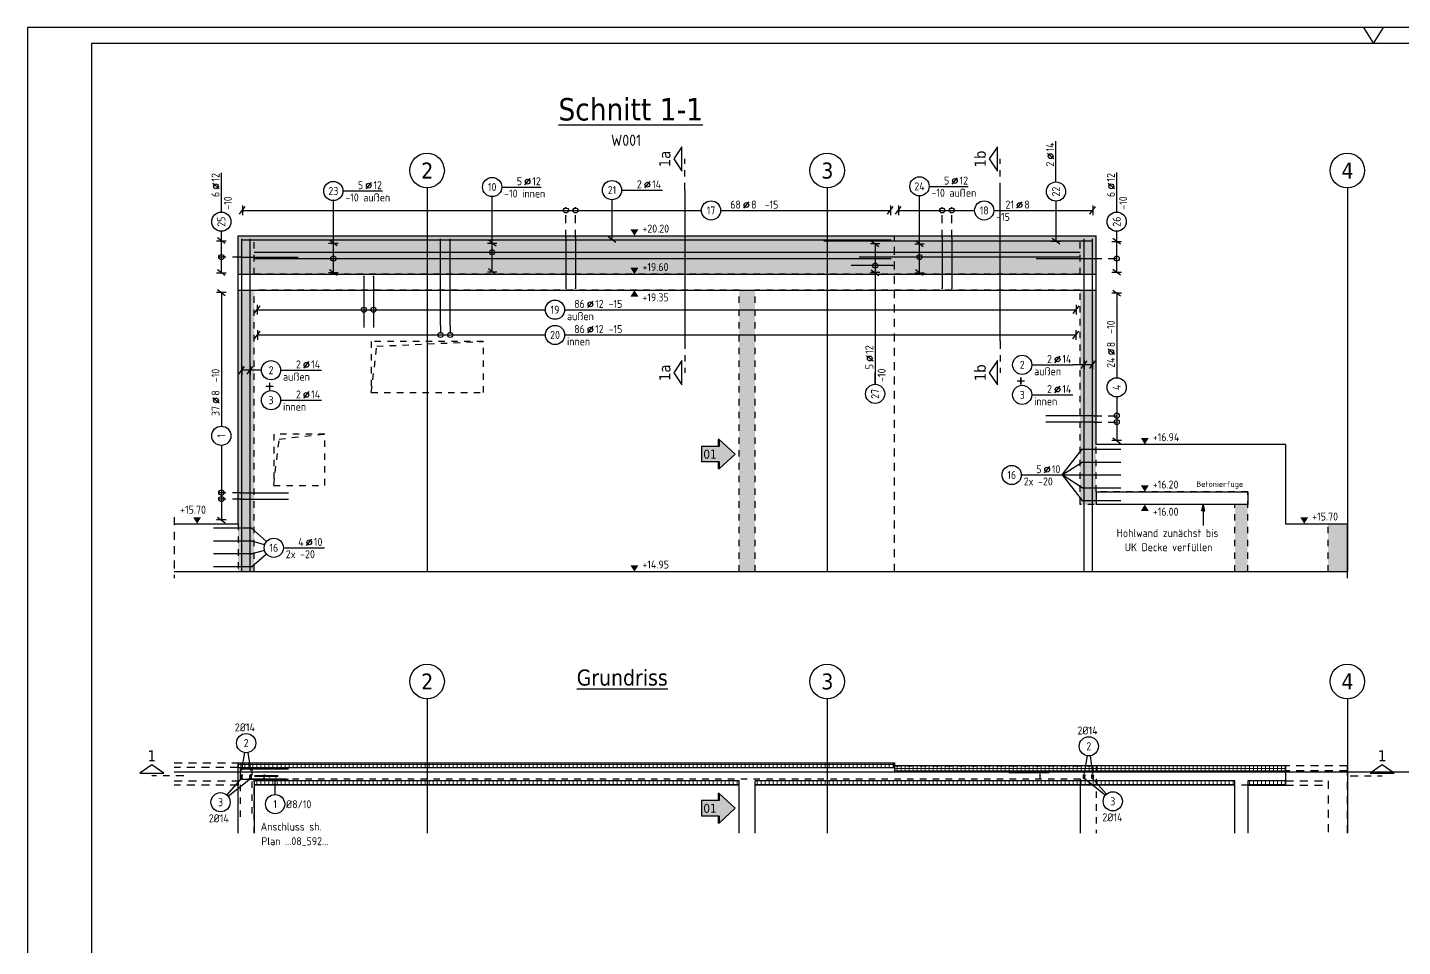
# Model space of a CAD drawing. Extents: x 0 to 58.7, y -9.4 to 29.7.
# Drawn here: x 0 to 21.48, y 15.34 to 29.7 of the extents above; entities that cross this region are included whole.
import ezdxf
from ezdxf.enums import TextEntityAlignment as Align

# ---------------------------------------------------------------- set-up
doc = ezdxf.new("R2010")
doc.units = 0
doc.header["$LTSCALE"] = 0.5
for name, pattern in [('AUSGEZOGEN', [1000.01, 1000, 0.01]), ('DASHDOTSMALL', [1.05, 0.5, -0.25, 0.05, -0.25]), ('DOT', [0.175, 0.05, -0.125]), ('HIDDEN', [0.375, 0.25, -0.125]), ('HIDDEN2', [0.187, 0.125, -0.062]), ('PUNKT', [0.175, 0.05, -0.125]), ('STRICHPUNKT2', [0.55, 0.25, -0.125, 0.05, -0.125]), ('VERDECKT', [0.375, 0.25, -0.125])]:
    doc.linetypes.add(name, pattern=pattern)
for name, color, linetype in [('ACHSEN', 7, 'Continuous'), ('AFU', 7, 'Continuous'), ('BETON', 7, 'Continuous'), ('DRUEBER', 7, 'Continuous'), ('grau_dunkel', 7, 'Continuous'), ('grau_hell', 7, 'Continuous'), ('HILFE', 7, 'Continuous'), ('index', 7, 'Continuous'), ('koten', 7, 'Continuous'), ('OBJEKT', 7, 'Continuous'), ('RAHMEN', 7, 'Continuous'), ('RND', 7, 'Continuous'), ('SCHNITTE', 7, 'Continuous'), ('SFP_Achsen', 7, 'Continuous'), ('TEXT', 7, 'Continuous'), ('VERDECKT', 7, 'Continuous'), ('WBZ', 7, 'Continuous')]:
    doc.layers.add(name, color=color, linetype=linetype)
doc.layers.add('NOPLOT', color=7, linetype='Continuous', plot=False)
doc.layers.add('zila_01_rb_02_stb-fertig_05_schraff', color=144, linetype='Continuous', lineweight=9)
doc.styles.add('helv', font='tahoma.ttf')
doc.styles.add('txt', font='isocp.shx')
doc.linetypes.add('AFU_50K', pattern='A,0.15,["/",Standard,S=0.2,R=0,X=-0.01,Y=-0.1],0.07,["/",Standard,S=0.2,R=0,X=-0.01,Y=-0.1],0.15', length=0.37)
doc.linetypes.add('AFU_50L', pattern='A,0.75,["/",Standard,S=0.2,R=0,X=-0.01,Y=-0.1],0.07,["/",Standard,S=0.2,R=0,X=-0.01,Y=-0.1],0.75', length=1.57)
pattern_1 = [(270, (-39.47793, 96.74467), (0.0625, -3e-17), []), (360, (-39.47793, 96.74467), (3e-17, 0.0625), [])]

# ---------------------------------------------------------------- blocks, each defined once
blk = doc.blocks.new('okrd_o')
at = {"layer": 'koten', "color": 7, "linetype": 'Continuous'}
blk.add_solid([(-0.125, 0.202), (0.125, 0.202), (0, 0)], dxfattribs=at)
at = {"layer": 'koten', "style": 'txt'}
blk.add_attdef('OKRD', (0.25, 0.1), '', height=0.25, dxfattribs=at)
blk = doc.blocks.new('okrd_u')
at = {"layer": 'koten', "color": 7, "linetype": 'Continuous'}
blk.add_solid([(-0.125, -0.202), (0.125, -0.202), (0, 0)], dxfattribs=at)
at = {"layer": 'koten', "style": 'txt'}
blk.add_attdef('OKRD', (0.25, -0.35), '', height=0.25, dxfattribs=at)
blk = doc.blocks.new('SCHN-2')
at = {"layer": 'SCHNITTE', "color": 6, "linetype": 'Continuous'}
blk.add_lwpolyline([(0.378, 0.088), (0, 0.34), (-0.378, 0.088)], close=True, dxfattribs=at)
at = {"layer": 'SCHNITTE', "color": 1, "linetype": 'DASHDOTSMALL', "style": 'helv'}
blk.add_attdef('SCHN-2', text='', height=0.35, dxfattribs=at).set_placement((0, 0.45), align=Align.CENTER)
blk = doc.blocks.new('lei_gre')
at = {"layer": 'RND', "color": 7, "linetype": 'Continuous'}
for p, q in [((-0.09, -0.12), (0.09, 0.12)), ((0, 0.15), (0, -0.15))]:
    blk.add_line(p, q, dxfattribs=at)
blk = doc.blocks.new('RND_LEI')
at = {"layer": 'RND', "color": 7, "linetype": 'Continuous'}
blk.add_line((1.022, 0.066), (1.19, 0.27), dxfattribs=at)
for centre, radius in [((0, 0), 0.3), ((1.106, 0.168), 0.075)]:
    blk.add_circle(centre, radius, dxfattribs=at)
at = {"layer": 'RND', "color": 7, "linetype": 'Continuous', "style": 'txt'}
blk.add_attdef('POSL', text='', height=0.25, dxfattribs=at).set_placement((0, 0), align=Align.MIDDLE)
blk.add_attdef('ANZ', text='', height=0.25, dxfattribs=at).set_placement((0.931, 0.057), align=Align.RIGHT)
for tag, p in [('DUM', (1.253, 0.057)), ('ABSTD', (1.674, 0.057)), ('POSTXT', (0.374, -0.327))]:
    blk.add_attdef(tag, p, '', height=0.25, dxfattribs=at)
blk = doc.blocks.new('RND_HIN')
at = {"layer": 'RND', "color": 7, "linetype": 'Continuous'}
blk.add_circle((0, 0), 0.3, dxfattribs=at)
at = {"layer": 'RND', "color": 7, "linetype": 'Continuous', "style": 'txt'}
blk.add_attdef('POSI', text='', height=0.25, dxfattribs=at).set_placement((0, 0), align=Align.MIDDLE)
blk = doc.blocks.new('DINA1')
at = {"layer": 'RAHMEN'}
for p, q in [((0, 59.4), (0, 0)), ((84.1, 59.4), (0, 59.4))]:
    blk.add_line(p, q, dxfattribs=at)
at = {"layer": 'RAHMEN', "color": 7, "linetype": 'Continuous'}
for p, q in [((41.74, 59.4), (42.05, 58.9)), ((42.05, 58.9), (42.36, 59.4))]:
    blk.add_line(p, q, dxfattribs=at)
at = {"layer": 'RAHMEN', "color": 5}
for p, q in [((2, 58.9), (2, 0.5)), ((83.6, 58.9), (2, 58.9))]:
    blk.add_line(p, q, dxfattribs=at)
blk = doc.blocks.new('Pfeillinie')
at = {"layer": 'TEXT', "linetype": 'Continuous'}
blk.add_hatch(color=7, dxfattribs=at).paths.add_polyline_path([(0, 0), (-0.8, 0.2), (-0.8, 0), (-0.8, -0.2)])
at = {"layer": 'TEXT', "color": 7, "linetype": 'Continuous'}
for p, q in [((-0.8, 0), (-0.8, 0.2)), ((-0.8, 0.2), (0, 0)), ((-0.8, 0), (-0.8, -0.2)), ((-0.8, -0.2), (0, 0))]:
    blk.add_line(p, q, dxfattribs=at)
blk = doc.blocks.new('hin_ind5')
at = {"layer": 'grau_hell', "linetype": 'AUSGEZOGEN'}
h = blk.add_hatch(color=9, dxfattribs=at)
h.dxf.hatch_style = 2
h.paths.add_polyline_path([(0, 0), (0.619, -0.577), (0.619, -0.3), (1.306, -0.3), (1.306, 0.3), (0.619, 0.3), (0.619, 0.577)])
h.paths.add_polyline_path([(0.34, -0.274), (1.311, -0.274), (1.311, 0.274), (0.34, 0.274)], flags=9)
at = {"layer": 'OBJEKT', "linetype": 'AUSGEZOGEN'}
for points in [[(0.619, 0.3), (0.66, 0.3), (0.66, 0.577), (0.619, 0.577)], [(0.619, -0.577), (0.66, -0.577), (0.66, -0.3), (0.619, -0.3)]]:
    blk.add_hatch(color=1, dxfattribs=at).paths.add_polyline_path(points)
at = {"layer": 'OBJEKT', "color": 1, "linetype": 'AUSGEZOGEN'}
for p, q in [((0, 0), (0.619, 0.577)), ((0.619, 0.577), (0.619, 0.3)), ((0.619, 0.577), (0.66, 0.577)), ((0.66, 0.577), (0.66, 0.3)), ((0, 0), (0.619, -0.577)), ((0.619, 0.3), (1.306, 0.3)), ((1.306, 0.3), (1.306, -0.3)), ((0.619, -0.3), (0.619, -0.577)), ((0.619, -0.3), (1.306, -0.3)), ((0.66, -0.3), (0.66, -0.577))]:
    blk.add_line(p, q, dxfattribs=at)
at = {"layer": 'OBJEKT', "color": 7, "linetype": 'AUSGEZOGEN'}
blk.add_line((0.619, -0.577), (0.66, -0.577), dxfattribs=at)
at = {"layer": 'index', "color": 1, "linetype": 'Continuous', "style": 'helv'}
blk.add_attdef('INDEX', text='', height=0.35, rotation=360, dxfattribs=at).set_placement((1.259, 0), align=Align.MIDDLE_RIGHT)

msp = doc.modelspace()

# ---------------------------------------------------------------- hatches: boundary and pattern name
at = {"layer": 'grau_dunkel'}
h = msp.add_hatch(color=21, dxfattribs=at)
h.paths.add_polyline_path([(16.6905, 26.4445), (16.4405, 26.4445), (16.4405, 25.8445), (16.6905, 25.8445)])
h.paths.add_polyline_path([(3.2905, 25.8445), (3.5405, 25.8445), (3.5405, 26.4445), (3.2905, 26.4445)])
h = msp.add_hatch(color=21, dxfattribs=at)
h.paths.add_polyline_path([(16.6905, 25.5945), (16.4405, 25.5945), (16.4405, 22.2446), (16.6905, 22.2446), (16.6905, 23.1846)])
h.paths.add_polyline_path([(3.5405, 25.5945), (3.2905, 25.5945), (3.2905, 21.9446), (3.2905, 21.1945), (3.5405, 21.1945)])
for points in [[(11.3655, 25.5945), (11.1155, 25.5945), (11.1155, 21.1945), (11.3655, 21.1945)], [(19.0605, 22.2446), (18.8605, 22.2446), (18.8605, 21.1945), (19.0605, 21.1945)], [(20.6155, 21.9446), (20.3155, 21.9446), (20.3155, 21.1945), (20.6155, 21.1945)]]:
    msp.add_hatch(color=21, dxfattribs=at).paths.add_polyline_path(points)
at = {"layer": 'grau_hell'}
h = msp.add_hatch(color=9, dxfattribs=at)
h.paths.add_polyline_path([(16.4405, 25.8445), (16.4405, 26.4445), (13.5405, 26.4445), (13.5405, 25.8445)])
h.paths.add_polyline_path([(3.5405, 26.4445), (3.5405, 25.8445), (13.5405, 25.8445), (13.5405, 26.4445)])
at = {"layer": 'zila_01_rb_02_stb-fertig_05_schraff', "linetype": 'AUSGEZOGEN'}
h = msp.add_hatch(dxfattribs=at)
h.set_pattern_fill('ANSI37', color=102, scale=0.5, angle=-135)
h.set_pattern_definition(pattern_1)
h.paths.add_polyline_path([(13.5405, 18.1347), (13.5405, 18.2097), (3.2905, 18.2097), (3.2905, 18.1347)])
h.paths.add_polyline_path([(19.6505, 18.0847), (19.6505, 18.1597), (13.5405, 18.1597), (13.5405, 18.1347), (13.5405, 18.0847)])
h.paths.add_polyline_path([(9.2895, 17.8597), (9.2895, 17.9247), (3.5405, 17.9247), (3.5405, 17.8597)])
h.paths.add_polyline_path([(11.3655, 17.9247), (11.3655, 17.8597), (18.8605, 17.8597), (18.8605, 17.9247)])
h.paths.add_polyline_path([(11.1155, 17.8597), (11.1155, 17.9247), (9.2895, 17.9247), (9.2895, 17.8597)])
at = {"layer": 'zila_01_rb_02_stb-fertig_05_schraff'}
h = msp.add_hatch(dxfattribs=at)
h.set_pattern_fill('ANSI37', color=102, scale=0.5, angle=-135)
h.set_pattern_definition(pattern_1)
h.paths.add_polyline_path([(19.6505, 17.8597), (19.6505, 17.9247), (19.0605, 17.9247), (19.0605, 17.8597)])

# ---------------------------------------------------------------- linework, layer by layer
at = {"color": 0, "linetype": 'ByBlock', "lineweight": -2}
for p, q in [((11.1155, 17.8597), (3.5405, 17.8597)), ((18.8605, 17.8597), (11.3655, 17.8597))]:
    msp.add_line(p, q, dxfattribs=at)
for points in [[(3.2905, 18.1347), (3.2905, 18.2097), (13.5405, 18.2097), (13.5405, 18.1347)], [(19.6505, 18.0847), (19.6505, 18.1597), (13.5405, 18.1597), (13.5405, 18.1347)], [(19.0605, 17.8597), (19.6505, 17.8597), (19.6505, 17.9247)]]:
    msp.add_lwpolyline(points, dxfattribs=at)
at = {"layer": 'ACHSEN', "color": 140, "linetype": 'AUSGEZOGEN'}
for p, q in [((6.2405, 27.1945), (6.2405, 21.1945)), ((12.4905, 27.1945), (12.4905, 21.1945)), ((20.6155, 27.1945), (20.6155, 21.1945)), ((6.2405, 19.2097), (6.2405, 17.1097)), ((12.4905, 19.2097), (12.4905, 17.1097)), ((20.6155, 19.2097), (20.6155, 17.1097)), ((21.6155, 18.0597), (2.2905, 18.0597))]:
    msp.add_line(p, q, dxfattribs=at)
at = {"layer": 'AFU', "color": 8, "linetype": 'AFU_50L'}
for p, q in [((3.2905, 25.8445), (16.6905, 25.8445)), ((3.2905, 25.5945), (16.6905, 25.5945)), ((16.6905, 22.4446), (19.0605, 22.4446)), ((19.0605, 22.2446), (16.6905, 22.2446)), ((20.6155, 21.1945), (2.2905, 21.1945))]:
    msp.add_line(p, q, dxfattribs=at)
at = {"layer": 'AFU', "color": 8, "linetype": 'AFU_50K'}
for p, q in [((16.6905, 22.4446), (16.6905, 22.2446)), ((19.0605, 22.4446), (19.0605, 22.2446))]:
    msp.add_line(p, q, dxfattribs=at)
at = {"layer": 'BETON', "color": 6, "linetype": 'AUSGEZOGEN'}
for p, q in [((3.2905, 21.9446), (3.2905, 26.4445)), ((3.2905, 26.4445), (16.6905, 26.4445)), ((16.6905, 23.1846), (16.6905, 26.4445)), ((19.6505, 23.1846), (16.6905, 23.1846)), ((19.6505, 23.1846), (19.6505, 21.9446)), ((2.2905, 21.9446), (3.2905, 21.9446)), ((19.6505, 21.9446), (20.6155, 21.9446)), ((20.6155, 21.0945), (20.6155, 21.9446)), ((11.1155, 17.1097), (11.1155, 17.9247)), ((11.3655, 17.1097), (11.3655, 17.9247))]:
    msp.add_line(p, q, dxfattribs=at)
at = {"layer": 'BETON', "color": 6, "linetype": 'AUSGEZOGEN', "lineweight": -2}
for p, q in [((3.2905, 17.1097), (3.2905, 18.1347)), ((3.2905, 18.1347), (13.5405, 18.1347)), ((13.5405, 18.1347), (13.5405, 18.0847)), ((13.5405, 18.0847), (19.6505, 18.0847)), ((19.6505, 18.0847), (19.6505, 17.9247)), ((3.5405, 17.9247), (3.5405, 17.1097)), ((11.1155, 17.9247), (3.5405, 17.9247)), ((18.8605, 17.9247), (11.3655, 17.9247)), ((18.8605, 17.1097), (18.8605, 17.9247)), ((19.6505, 17.9247), (19.0605, 17.9247)), ((19.0605, 17.9247), (19.0605, 17.1097))]:
    msp.add_line(p, q, dxfattribs=at)
at = {"layer": 'DRUEBER', "color": 7, "linetype": 'DOT'}
for p, q in [((3.5405, 25.8445), (3.5405, 26.4445)), ((16.4405, 25.8445), (16.4405, 26.4445)), ((16.4405, 25.8445), (3.5405, 25.8445)), ((11.1155, 25.5945), (3.5405, 25.5945)), ((16.4405, 25.5945), (11.3655, 25.5945)), ((3.2905, 21.9446), (3.2905, 21.1945))]:
    msp.add_line(p, q, dxfattribs=at)
at = {"layer": 'DRUEBER', "color": 7, "linetype": 'PUNKT'}
for p, q in [((3.5405, 21.1945), (3.5405, 25.5945)), ((11.1155, 21.1945), (11.1155, 25.5945)), ((11.3655, 21.1945), (11.3655, 25.5945)), ((16.4405, 22.2446), (16.4405, 25.5945)), ((16.6905, 22.4446), (16.6905, 23.1846)), ((19.0605, 22.4446), (16.6905, 22.4446)), ((19.0605, 21.1945), (19.0605, 22.4446)), ((18.8605, 22.2446), (16.4405, 22.2446)), ((18.8605, 21.1945), (18.8605, 22.2446)), ((20.3155, 21.1945), (20.3155, 21.9446))]:
    msp.add_line(p, q, dxfattribs=at)
at = {"layer": 'HILFE', "color": 102, "linetype": 'HIDDEN'}
msp.add_line((2.2905, 22.0446), (2.2905, 21.0945), dxfattribs=at)
at = {"layer": 'HILFE', "color": 102, "linetype": 'AUSGEZOGEN'}
for p, q in [((3.2905, 18.1347), (3.2905, 18.2097)), ((13.5405, 18.1347), (13.5405, 18.2097))]:
    msp.add_line(p, q, dxfattribs=at)
at = {"layer": 'HILFE', "color": 102, "linetype": 'DOT', "lineweight": -2}
for p, q in [((3.5405, 17.9597), (16.4405, 17.9597)), ((3.5405, 17.1097), (3.5405, 17.9597)), ((16.4405, 17.9597), (16.4405, 17.1097))]:
    msp.add_line(p, q, dxfattribs=at)
for points in [[(3.2905, 17.1097), (3.2905, 18.2097), (13.5405, 18.2097)], [(13.5405, 18.2097), (13.5405, 18.1597), (16.6905, 18.1597), (16.6905, 17.1097)]]:
    msp.add_lwpolyline(points, dxfattribs=at)
at = {"layer": 'NOPLOT', "color": 191, "linetype": 'AUSGEZOGEN'}
for p, q in [((10.2666, 27.1449), (10.2666, 24.8041)), ((15.193, 24.8041), (15.193, 27.1449)), ((15.3285, 18.0647), (15.9565, 18.0647)), ((15.3285, 18.0567), (15.9565, 18.0567)), ((4.0143, 17.9527), (3.4425, 17.9527)), ((3.9147, 18.0047), (3.5465, 18.0047)), ((3.9147, 17.9947), (3.5465, 17.9947)), ((3.6992, 17.9597), (3.6992, 18.0157)), ((15.8149, 17.9597), (15.8149, 18.0157))]:
    msp.add_line(p, q, dxfattribs=at)
at = {"layer": 'NOPLOT', "color": 191, "linetype": 'Continuous'}
for centre, radius in [((15.8149, 18.0497), 0.007), ((3.6992, 18.0157), 0.007), ((3.6992, 17.9597), 0.007), ((3.7793, 17.9897), 0.005), ((3.8793, 17.9897), 0.005), ((15.8149, 18.0157), 0.007), ((15.8149, 17.9597), 0.007)]:
    msp.add_circle(centre, radius, dxfattribs=at)
at = {"layer": 'OBJEKT', "color": 7, "linetype": 'HIDDEN2'}
for p, q in [((16.6905, 18.1597), (16.6905, 17.1097)), ((19.0605, 17.8597), (18.8605, 17.8597))]:
    msp.add_line(p, q, dxfattribs=at)
at = {"layer": 'OBJEKT', "color": 7, "linetype": 'AUSGEZOGEN'}
msp.add_line((16.4405, 17.8597), (16.4405, 17.1097), dxfattribs=at)
at = {"layer": 'RND', "color": 7, "linetype": 'AUSGEZOGEN'}
for p, q in [((16.0646, 27.2853), (16.0646, 27.9253)), ((3.0277, 26.8149), (3.0277, 27.4269)), ((17.013, 26.8149), (17.013, 27.4361)), ((4.9271, 27.1446), (5.5435, 27.1446)), ((7.4081, 27.2062), (8.0238, 27.2062)), ((9.2792, 27.1586), (9.9192, 27.1586)), ((13.9325, 26.3182), (13.9325, 27.0673)), ((14.0825, 27.2173), (14.6952, 27.2173)), ((4.7771, 26.3318), (4.7771, 26.9946)), ((7.2581, 26.3296), (7.2581, 27.0562)), ((3.3571, 26.8412), (10.5266, 26.8412)), ((10.8266, 26.8412), (13.4777, 26.8412)), ((13.6022, 26.8412), (14.7934, 26.8412)), ((15.0934, 26.8412), (16.6387, 26.8412)), ((3.0277, 26.3679), (3.0277, 26.5149)), ((17.013, 26.3564), (17.013, 26.5149)), ((3.0277, 25.8681), (3.0277, 26.3679)), ((4.7771, 25.8687), (4.7771, 26.3318)), ((7.2581, 25.8814), (7.2581, 26.3296)), ((13.2398, 26.321), (13.2398, 25.8687)), ((13.9325, 25.8669), (13.9325, 26.3182)), ((17.013, 25.874), (17.013, 26.3564)), ((13.2398, 25.8687), (13.2398, 24.1242)), ((3.028, 25.5576), (3.028, 23.4693)), ((17.013, 25.5497), (17.013, 24.2258)), ((3.5877, 25.2891), (8.0895, 25.2891)), ((8.3895, 25.2891), (16.3795, 25.2891)), ((3.5915, 24.895), (8.09, 24.895)), ((8.39, 24.895), (16.3752, 24.895)), ((3.9541, 24.3434), (4.5941, 24.3434)), ((13.2398, 24.1242), (13.2398, 24.3042)), ((15.6869, 24.4279), (16.3269, 24.4279)), ((3.9541, 23.8741), (4.5941, 23.8741)), ((15.6869, 23.9587), (16.3269, 23.9587)), ((17.013, 23.9258), (17.013, 23.2427)), ((3.028, 23.1693), (3.028, 22.0031)), ((15.5233, 22.7061), (16.1633, 22.7061)), ((3.9974, 21.5687), (4.6374, 21.5687))]:
    msp.add_line(p, q, dxfattribs=at)
at = {"layer": 'RND', "color": 102, "linetype": 'VERDECKT'}
for p, q in [((8.411, 26.4145), (8.411, 26.8912)), ((8.561, 26.4145), (8.561, 26.8912)), ((14.2881, 26.4145), (14.2881, 26.8912)), ((14.4381, 26.4145), (14.4381, 26.8912)), ((3.3255, 26.1125), (2.9777, 26.1125)), ((16.6555, 26.0875), (17.063, 26.0875)), ((6.4523, 25.0445), (6.4523, 24.845)), ((6.6023, 25.0445), (6.6023, 24.845)), ((16.6555, 23.633), (17.063, 23.633)), ((16.6555, 23.533), (17.063, 23.533)), ((3.3255, 22.4299), (2.978, 22.4299)), ((3.3255, 22.3299), (2.978, 22.3299))]:
    msp.add_line(p, q, dxfattribs=at)
at = {"layer": 'RND', "color": 102, "linetype": 'AUSGEZOGEN'}
for p, q in [((9.1292, 27.0086), (9.1292, 26.3837)), ((16.0646, 26.9853), (16.0646, 26.3587)), ((3.6541, 24.3434), (3.3453, 24.3434)), ((16.6358, 24.4279), (16.3269, 24.4279)), ((16.1633, 22.7061), (16.4755, 23.1077)), ((16.1633, 22.7061), (16.4755, 22.9077)), ((16.1633, 22.7061), (16.4755, 22.7077)), ((16.1633, 22.7061), (16.4755, 22.3077)), ((16.4755, 22.5077), (16.1633, 22.7061)), ((3.7353, 21.6684), (3.5009, 21.8769)), ((3.7039, 21.6124), (3.5055, 21.6727)), ((3.703, 21.5282), (3.5055, 21.4727)), ((3.734, 21.4705), (3.5055, 21.2727)), ((3.3896, 18.3685), (3.3425, 18.0974)), ((3.4399, 18.3683), (3.4849, 18.0974)), ((16.5514, 18.3185), (16.5043, 18.0474)), ((16.598, 18.3177), (16.636, 18.0474)), ((3.1146, 17.7041), (3.3425, 17.9628)), ((3.1331, 17.6846), (3.4849, 17.9628)), ((3.33, 17.9628), (3.33, 18.0103)), ((3.355, 17.9628), (3.355, 18.0103)), ((3.4724, 17.9628), (3.4724, 18.0103)), ((3.4974, 17.9628), (3.4974, 18.0103)), ((3.8676, 17.713), (3.8676, 17.9447)), ((16.4918, 17.9628), (16.4918, 18.0103)), ((16.8342, 17.7), (16.5043, 17.9628)), ((16.5168, 17.9628), (16.5168, 18.0103)), ((16.6233, 17.9628), (16.6233, 18.0103)), ((16.8521, 17.7188), (16.6358, 17.9628)), ((16.6483, 17.9628), (16.6483, 18.0103))]:
    msp.add_line(p, q, dxfattribs=at)
at = {"layer": 'RND', "color": 7, "linetype": 'AUSGEZOGEN', "const_width": 0.0125}
for points in [[(8.411, 26.4208, -1), (8.411, 26.4083, -1)], [(8.561, 26.4208, -1), (8.561, 26.4083, -1)], [(14.2881, 26.4208, -1), (14.2881, 26.4083, -1)], [(14.4381, 26.4208, -1), (14.4381, 26.4083, -1)], [(3.3255, 26.1187, -1), (3.3255, 26.1062, -1)], [(13.5155, 25.9844, 1), (13.5155, 25.9719, 1)], [(16.6555, 26.0937, -1), (16.6555, 26.0812, -1)], [(5.254, 25.8158, -1), (5.254, 25.8033, -1)], [(5.404, 25.8158, -1), (5.404, 25.8033, -1)], [(8.411, 25.6308, -1), (8.411, 25.6183, -1)], [(8.561, 25.6308, -1), (8.561, 25.6183, -1)], [(14.2881, 25.6308, -1), (14.2881, 25.6183, -1)], [(14.4381, 25.6308, -1), (14.4381, 25.6183, -1)], [(16.6555, 23.6392, 1), (16.6555, 23.6267, 1)], [(16.6555, 23.5392, 1), (16.6555, 23.5267, 1)], [(16.4755, 23.114, -1), (16.4755, 23.1015, -1)], [(16.4755, 22.914, -1), (16.4755, 22.9015, -1)], [(16.4755, 22.714, -1), (16.4755, 22.7015, -1)], [(3.3255, 22.4361, -1), (3.3255, 22.4236, -1)], [(3.3255, 22.3361, -1), (3.3255, 22.3236, -1)], [(16.4755, 22.514, -1), (16.4755, 22.5015, -1)], [(16.4755, 22.314, -1), (16.4755, 22.3015, -1)], [(3.5055, 21.879, 1), (3.5055, 21.8665, 1)], [(3.5055, 21.679, 1), (3.5055, 21.6665, 1)], [(3.5055, 21.479, 1), (3.5055, 21.4665, 1)], [(3.5055, 21.279, 1), (3.5055, 21.2665, 1)], [(3.3363, 18.0974, 1), (3.3488, 18.0974, 1)], [(3.4786, 18.0974, 1), (3.4911, 18.0974, 1)], [(16.4981, 18.0474, 1), (16.5106, 18.0474, 1)], [(16.6298, 18.0474, 1), (16.6423, 18.0474, 1)], [(3.3363, 17.9628, 1), (3.3488, 17.9628, 1)], [(3.4786, 17.9628, 1), (3.4911, 17.9628, 1)], [(16.4981, 17.9628, 1), (16.5106, 17.9628, 1)], [(16.6296, 17.9628, 1), (16.6421, 17.9628, 1)]]:
    msp.add_lwpolyline(points, format="xyb", close=True, dxfattribs=at)
at = {"layer": 'RND', "color": 1, "linetype": 'AUSGEZOGEN'}
for points in [[(3.3405, 26.3837), (13.4905, 26.3837)], [(3.3453, 21.1945), (3.3453, 26.3945)], [(3.4767, 21.1945), (3.4767, 26.3945)], [(6.4523, 25.0445), (6.4523, 26.3945)], [(6.6023, 25.0445), (6.6023, 26.3945)], [(8.411, 26.4145), (8.411, 25.6245)], [(8.561, 26.4145), (8.561, 25.6245)], [(16.6405, 26.3587), (12.4405, 26.3587)], [(14.2881, 26.4145), (14.2881, 25.6245)], [(14.4381, 26.4145), (14.4381, 25.6245)], [(16.5043, 21.1945), (16.5043, 26.3945)], [(16.6358, 21.1945), (16.6358, 26.3945)], [(3.3255, 26.1125), (4.2255, 26.1125)], [(3.5405, 26.1875), (16.4405, 26.1875)], [(3.5405, 26.0875), (13.4905, 26.0875)], [(16.4405, 26.1125), (12.9905, 26.1125)], [(15.7555, 26.0875), (16.6555, 26.0875)], [(5.254, 25.8095), (5.254, 25.0095)], [(5.404, 25.8095), (5.404, 25.0095)], [(13.5155, 25.9781), (12.8655, 25.9781)], [(16.6555, 23.633), (15.9055, 23.633)], [(16.6555, 23.533), (15.9055, 23.533)], [(16.4755, 23.1077), (17.0755, 23.1077)], [(16.4755, 22.9077), (17.0755, 22.9077)], [(16.4755, 22.7077), (17.0755, 22.7077)], [(3.3255, 22.4299), (4.0755, 22.4299)], [(16.4755, 22.5077), (17.0755, 22.5077)], [(3.3255, 22.3299), (4.0755, 22.3299)], [(16.4755, 22.3077), (17.0755, 22.3077)], [(3.5055, 21.8727), (2.9055, 21.8727)], [(3.5055, 21.6727), (2.9055, 21.6727)], [(3.5055, 21.4727), (2.9055, 21.4727)], [(3.5055, 21.2727), (2.9055, 21.2727)], [(4.0755, 17.9447), (3.3255, 17.9447), (3.3255, 18.1147), (4.0755, 18.1147)]]:
    msp.add_lwpolyline(points, dxfattribs=at)
at = {"layer": 'RND', "color": 102, "linetype": 'AUSGEZOGEN'}
msp.add_lwpolyline([(18.3653, 22.2446), (18.3653, 21.917)], dxfattribs=at)
at = {"layer": 'RND', "color": 1, "linetype": 'HIDDEN2'}
msp.add_lwpolyline([(3.3255, 17.3647), (3.3255, 18.1147), (3.5055, 18.1147), (3.5055, 17.3647)], dxfattribs=at)
at = {"layer": 'RND', "color": 7, "linetype": 'AUSGEZOGEN'}
for centre, radius in [((8.411, 26.8412), 0.04), ((8.561, 26.8412), 0.04), ((14.2881, 26.8412), 0.04), ((14.4381, 26.8412), 0.04), ((7.2581, 26.1875), 0.04), ((3.0277, 26.1125), 0.04), ((4.7771, 26.0875), 0.04), ((13.2398, 25.9781), 0.04), ((13.9325, 26.1125), 0.04), ((17.013, 26.0875), 0.04), ((5.254, 25.2891), 0.04), ((5.404, 25.2891), 0.04), ((6.4523, 24.895), 0.04), ((6.6023, 24.895), 0.04), ((17.013, 23.633), 0.04), ((17.013, 23.533), 0.04), ((3.028, 22.4299), 0.04), ((3.028, 22.3299), 0.04), ((3.3425, 18.0103), 0.0125), ((3.4849, 18.0103), 0.0125), ((16.5043, 18.0103), 0.0125), ((16.6358, 18.0103), 0.0125)]:
    msp.add_circle(centre, radius, dxfattribs=at)
at = {"layer": 'SCHNITTE', "color": 6, "linetype": 'STRICHPUNKT2'}
for p, q in [((10.2666, 27.1449), (10.2666, 27.6449)), ((15.193, 27.1449), (15.193, 27.6449)), ((10.2666, 24.8041), (10.2666, 24.3041)), ((15.193, 24.8041), (15.193, 24.3041)), ((2.4421, 18.0047), (1.9421, 18.0047)), ((20.6602, 18.0047), (21.1602, 18.0047))]:
    msp.add_line(p, q, dxfattribs=at)
at = {"layer": 'SFP_Achsen', "color": 7, "linetype": 'AUSGEZOGEN'}
for centre in [(6.2405, 27.465), (12.4905, 27.465), (20.6155, 27.465), (6.2405, 19.4802), (12.4905, 19.4802), (20.6155, 19.4802)]:
    msp.add_circle(centre, 0.2705, dxfattribs=at)
at = {"layer": 'VERDECKT', "color": 7, "linetype": 'HIDDEN'}
msp.add_line((13.5405, 21.1945), (13.5405, 26.4445), dxfattribs=at)
at = {"layer": 'VERDECKT', "color": 7, "linetype": 'VERDECKT', "lineweight": -2}
for p, q in [((3.2905, 18.1347), (2.2905, 18.1347)), ((3.2905, 17.9247), (3.2905, 18.1347)), ((20.6155, 18.0847), (19.6505, 18.0847)), ((19.6505, 18.0847), (19.6505, 18.0847)), ((19.6505, 18.0847), (19.6505, 18.0847)), ((19.6505, 18.0847), (19.6505, 17.9247)), ((20.6155, 17.1097), (20.6155, 18.0847)), ((2.2905, 17.9247), (3.2905, 17.9247)), ((3.2905, 17.8597), (2.2905, 17.8597)), ((3.2905, 17.9247), (3.2905, 17.8597)), ((19.6505, 17.9247), (19.6505, 17.9247)), ((19.6505, 17.9247), (19.6505, 17.9247)), ((19.6505, 17.9247), (20.3155, 17.9247)), ((20.3155, 17.9247), (20.3155, 17.1097))]:
    msp.add_line(p, q, dxfattribs=at)
for points in [[(2.2905, 18.2097), (3.2905, 18.2097), (3.2905, 18.1347)], [(20.6155, 18.0847), (20.6155, 18.1597), (19.6505, 18.1597), (19.6505, 18.0847)], [(19.6505, 17.9247), (19.6505, 17.8597), (20.3155, 17.8597)]]:
    msp.add_lwpolyline(points, dxfattribs=at)
at = {"layer": 'WBZ', "color": 102, "linetype": 'HIDDEN2'}
for p, q in [((5.3705, 23.9945), (5.4571, 24.7184)), ((5.4571, 24.7184), (7.1205, 24.7945)), ((3.8455, 22.5445), (3.9321, 23.2684)), ((3.9321, 23.2684), (4.6455, 23.3445))]:
    msp.add_line(p, q, dxfattribs=at)
for points in [[(5.3705, 23.9945), (7.1205, 23.9945), (7.1205, 24.7945), (5.3705, 24.7945)], [(3.8455, 22.5445), (4.6455, 22.5445), (4.6455, 23.3445), (3.8455, 23.3445)]]:
    msp.add_lwpolyline(points, close=True, dxfattribs=at)

# ---------------------------------------------------------------- block references
at = {"layer": 'index', "color": 7, "linetype": 'AUSGEZOGEN'}
ref = msp.add_blockref('hin_ind5', (11.0522, 23.0319), dxfattribs=dict(at, xscale=-0.4, yscale=0.4, zscale=0.4))
ref.add_attrib('INDEX', '01', dxfattribs={"color": 1, "linetype": 'Continuous', "height": 0.14, "rotation": 360, "style": 'helv'}).set_placement((10.7664, 23.0319), align=Align.MIDDLE_RIGHT)
ref = msp.add_blockref('hin_ind5', (11.0522, 17.4966), dxfattribs=dict(at, xscale=-0.4, yscale=0.4, zscale=0.4))
ref.add_attrib('INDEX', '01', dxfattribs={"color": 1, "linetype": 'Continuous', "height": 0.14, "rotation": 360, "style": 'helv'}).set_placement((10.7664, 17.4966), align=Align.MIDDLE_RIGHT)
at = {"layer": 'koten', "color": 7, "linetype": 'AUSGEZOGEN', "xscale": 0.5, "yscale": 0.5, "zscale": 0.5}
for name, p, values in [('okrd_o', (9.4801, 26.4445), {'OKRD': '+20.20'}), ('okrd_o', (9.4801, 25.8445), {'OKRD': '+19.60'}), ('okrd_u', (9.4801, 25.5945), {'OKRD': '+19.35'}), ('okrd_o', (17.452, 23.1846), {'OKRD': '+16.94'}), ('okrd_o', (17.452, 22.4446), {'OKRD': '+16.20'}), ('okrd_o', (19.9421, 21.9446), {'OKRD': '+15.70'}), ('okrd_o', (9.4801, 21.1945), {'OKRD': '+14.95'})]:
    msp.add_blockref(name, p, dxfattribs=at).add_auto_attribs(values)
at = {"layer": 'koten', "color": 7, "linetype": 'AUSGEZOGEN'}
ref = msp.add_blockref('okrd_o', (2.6496, 21.9446), dxfattribs=dict(at, xscale=0.5, yscale=0.5, zscale=0.5))
ref.add_attrib('OKRD', '+15.70', (2.3846, 22.1011), dxfattribs={"height": 0.125, "style": 'txt'})
at = {"layer": 'koten', "color": 7, "linetype": 'HIDDEN', "xscale": 0.5, "yscale": 0.5, "zscale": 0.5}
msp.add_blockref('okrd_u', (17.452, 22.2446), dxfattribs=at).add_auto_attribs({'OKRD': '+16.00'})
at = {"layer": 'RAHMEN', "color": 191, "linetype": 'AUSGEZOGEN', "xscale": 0.5, "yscale": 0.5, "zscale": 0.5}
msp.add_blockref('DINA1', (0, 0), dxfattribs=at)
at = {"layer": 'RND', "color": 7, "linetype": 'AUSGEZOGEN', "xscale": 0.5, "yscale": 0.5, "zscale": 0.5, "rotation": 90}
for p, values in [((16.0646, 27.1353), {'POSL': '22', 'DUM': '14', 'ANZ': '2'}), ((3.0277, 26.6649), {'POSL': '25', 'DUM': '12', 'ANZ': '6', 'POSTXT': '-10'}), ((17.013, 26.6649), {'POSL': '26', 'DUM': '12', 'ANZ': '6', 'POSTXT': '-10'}), ((17.013, 24.0758), {'POSL': '4', 'DUM': '8', 'ANZ': '24', 'ABSTD': '-10'}), ((13.2398, 23.9742), {'POSL': '27', 'DUM': '12', 'ANZ': '5', 'POSTXT': '-10'}), ((3.028, 23.3193), {'POSL': '1', 'DUM': '8', 'ANZ': '37', 'ABSTD': '-10'})]:
    msp.add_blockref('RND_LEI', p, dxfattribs=at).add_auto_attribs(values)
at = {"layer": 'RND', "color": 7, "linetype": 'AUSGEZOGEN', "xscale": 0.5, "yscale": 0.5, "zscale": 0.5}
for name, p, values in [('RND_LEI', (4.7771, 27.1446), {'POSL': '23', 'DUM': '12', 'ANZ': '5', 'POSTXT': '-10 außen'}), ('RND_LEI', (7.2581, 27.2062), {'POSL': '10', 'DUM': '12', 'ANZ': '5', 'POSTXT': '-10 innen'}), ('RND_LEI', (9.1292, 27.1586), {'POSL': '21', 'DUM': '14', 'ANZ': '2'}), ('RND_LEI', (13.9325, 27.2173), {'POSL': '24', 'DUM': '12', 'ANZ': '5', 'POSTXT': '-10 außen'}), ('RND_LEI', (10.6766, 26.8412), {'POSL': '17', 'DUM': '8', 'ANZ': '68', 'ABSTD': '-15'}), ('RND_LEI', (14.9434, 26.8412), {'POSL': '18', 'DUM': '8', 'ANZ': '21', 'POSTXT': '-15'}), ('RND_LEI', (8.2395, 25.2891), {'POSL': '19', 'DUM': '12', 'ANZ': '86', 'ABSTD': '-15', 'POSTXT': 'außen'}), ('RND_LEI', (8.24, 24.895), {'POSL': '20', 'DUM': '12', 'ANZ': '86', 'ABSTD': '-15', 'POSTXT': 'innen'}), ('RND_LEI', (3.8041, 24.3434), {'POSL': '2', 'DUM': '14', 'ANZ': '2', 'POSTXT': 'außen'}), ('RND_LEI', (15.5369, 24.4279), {'POSL': '2', 'DUM': '14', 'ANZ': '2', 'POSTXT': 'außen'}), ('RND_LEI', (15.5369, 23.9587), {'POSL': '3', 'DUM': '14', 'ANZ': '2', 'POSTXT': 'innen'}), ('RND_LEI', (3.8041, 23.8741), {'POSL': '3', 'DUM': '14', 'ANZ': '2', 'POSTXT': 'innen'}), ('RND_LEI', (15.3733, 22.7061), {'POSL': '16', 'DUM': '10', 'ANZ': '5', 'POSTXT': '2x -20'}), ('RND_LEI', (3.8474, 21.5687), {'POSL': '16', 'DUM': '10', 'ANZ': '4', 'POSTXT': '2x -20'}), ('RND_HIN', (3.4153, 18.5162), {'POSI': '2'}), ('RND_HIN', (16.5771, 18.4662), {'POSI': '2'}), ('RND_HIN', (3.0154, 17.5916), {'POSI': '3'}), ('RND_HIN', (3.8676, 17.563), {'POSI': '1'}), ('RND_HIN', (16.9516, 17.6065), {'POSI': '3'})]:
    msp.add_blockref(name, p, dxfattribs=at).add_auto_attribs(values)
for p in [(3.3571, 26.8412), (13.4777, 26.8412), (13.6022, 26.8412), (16.6387, 26.8412), (3.5877, 25.2891), (16.3795, 25.2891), (3.5915, 24.895), (16.3752, 24.895), (16.5043, 24.4279), (16.6358, 24.4279), (3.3453, 24.3434), (3.4767, 24.3434)]:
    msp.add_blockref('lei_gre', p, dxfattribs=at)
for p, rotation in [((9.1292, 26.3837), 90), ((3.0277, 26.3679), 90), ((4.7771, 26.3318), 90), ((7.2581, 26.3296), 90), ((13.2398, 26.321), 270), ((13.9325, 26.3182), 90), ((16.0646, 26.3587), 90), ((17.013, 26.3564), 90), ((3.0277, 25.8681), 90), ((4.7771, 25.8687), 90), ((7.2581, 25.8814), 90), ((13.2398, 25.8687), 270), ((13.9325, 25.8669), 90), ((17.013, 25.874), 90), ((3.028, 25.5576), 270), ((17.013, 25.5497), 270), ((17.013, 23.2427), 270), ((3.028, 22.0031), 270)]:
    msp.add_blockref('lei_gre', p, dxfattribs=dict(at, rotation=rotation))
at = {"layer": 'RND', "color": 102, "linetype": 'AUSGEZOGEN', "xscale": 0.125, "yscale": 0.125, "zscale": 0.125, "rotation": 90}
msp.add_blockref('Pfeillinie', (18.3653, 22.2446), dxfattribs=at)
at = {"layer": 'SCHNITTE', "color": 6, "linetype": 'STRICHPUNKT2', "xscale": 0.5, "yscale": 0.5, "zscale": 0.5, "rotation": 90}
for p, values in [((10.2666, 27.6449), {'SCHN-2': '1a'}), ((15.193, 27.6449), {'SCHN-2': '1b'}), ((10.2666, 24.3041), {'SCHN-2': '1a'}), ((15.193, 24.3041), {'SCHN-2': '1b'})]:
    msp.add_blockref('SCHN-2', p, dxfattribs=at).add_auto_attribs(values)
at = {"layer": 'SCHNITTE', "color": 6, "linetype": 'STRICHPUNKT2', "xscale": 0.5, "yscale": 0.5, "zscale": 0.5}
for p in [(1.9421, 18.0047), (21.1602, 18.0047)]:
    msp.add_blockref('SCHN-2', p, dxfattribs=at).add_auto_attribs({'SCHN-2': '1'})

# ---------------------------------------------------------------- texts
at = {"layer": 'OBJEKT', "color": 6, "linetype": 'AUSGEZOGEN', "style": 'helv'}
msp.add_text('%%uGrundriss', height=0.25, dxfattribs=at).set_placement((8.5789, 19.6656), align=Align.TOP_LEFT)
at = {"layer": 'SFP_Achsen', "color": 6, "linetype": 'AUSGEZOGEN', "style": 'helv'}
for s, p in [('2', (6.1499, 27.3388)), ('3', (12.3999, 27.3388)), ('4', (20.5249, 27.3388)), ('2', (6.1499, 19.354)), ('3', (12.3999, 19.354)), ('4', (20.5249, 19.354))]:
    msp.add_text(s, height=0.25, dxfattribs=at).set_placement(p)
at = {"layer": 'TEXT', "color": 5, "linetype": 'AUSGEZOGEN', "style": 'helv'}
msp.add_text('%%USchnitt 1-1', height=0.35, dxfattribs=at).set_placement((8.2936, 28.2469))
at = {"layer": 'TEXT', "color": 1, "linetype": 'AUSGEZOGEN', "style": 'txt'}
for s, height, p in [('W001', 0.175, (9.1152, 27.8495)), ('Anschluss sh.', 0.125, (3.6432, 17.1489)), ('Plan ...08_592...', 0.125, (3.6532, 16.9208))]:
    msp.add_text(s, height=height, dxfattribs=at).set_placement(p)
at = {"layer": 'TEXT', "color": 6, "linetype": 'AUSGEZOGEN', "style": 'txt'}
for p in [(3.8818, 24.0142), (15.6146, 24.0987)]:
    msp.add_text('+', height=0.25, rotation=90, dxfattribs=at).set_placement(p)
at = {"layer": 'TEXT', "color": 102, "linetype": 'AUSGEZOGEN', "style": 'txt'}
msp.add_text('Betonierfuge', height=0.09, dxfattribs=at).set_placement((18.2554, 22.5195))
at = {"layer": 'TEXT', "color": 7, "linetype": 'AUSGEZOGEN', "style": 'txt'}
for s, p in [('Hohlwand zunächst bis', (17.0129, 21.7368)), ('UK Decke verfüllen', (17.1396, 21.5148)), ('2%%C14', (3.2384, 18.7004)), ('2%%C14', (16.4002, 18.6504)), ('%%C8/10', (4.0374, 17.498)), ('2%%C14', (2.8308, 17.2779)), ('2%%C14', (16.7884, 17.2929))]:
    msp.add_text(s, height=0.125, dxfattribs=at).set_placement(p)

doc.saveas('drawing.dxf')
